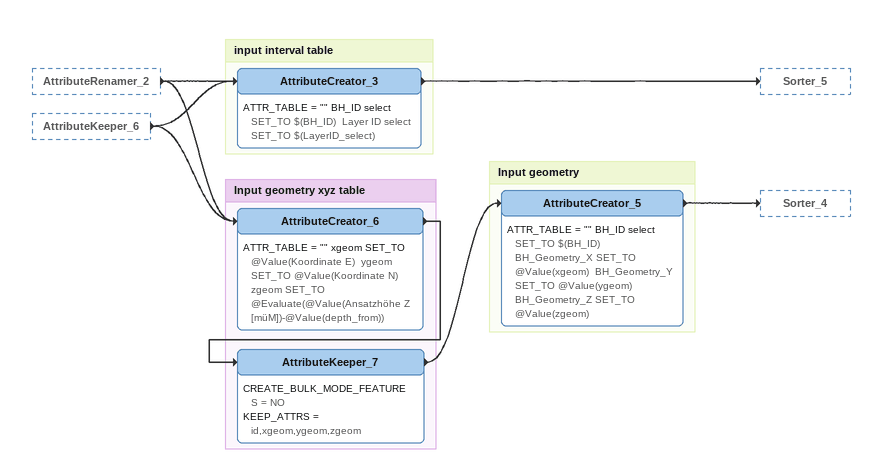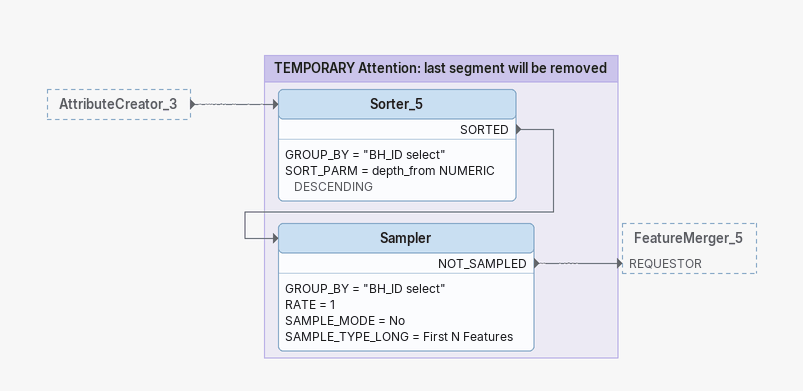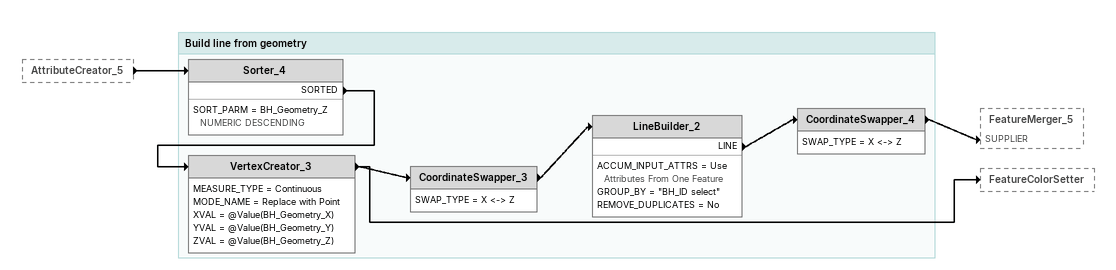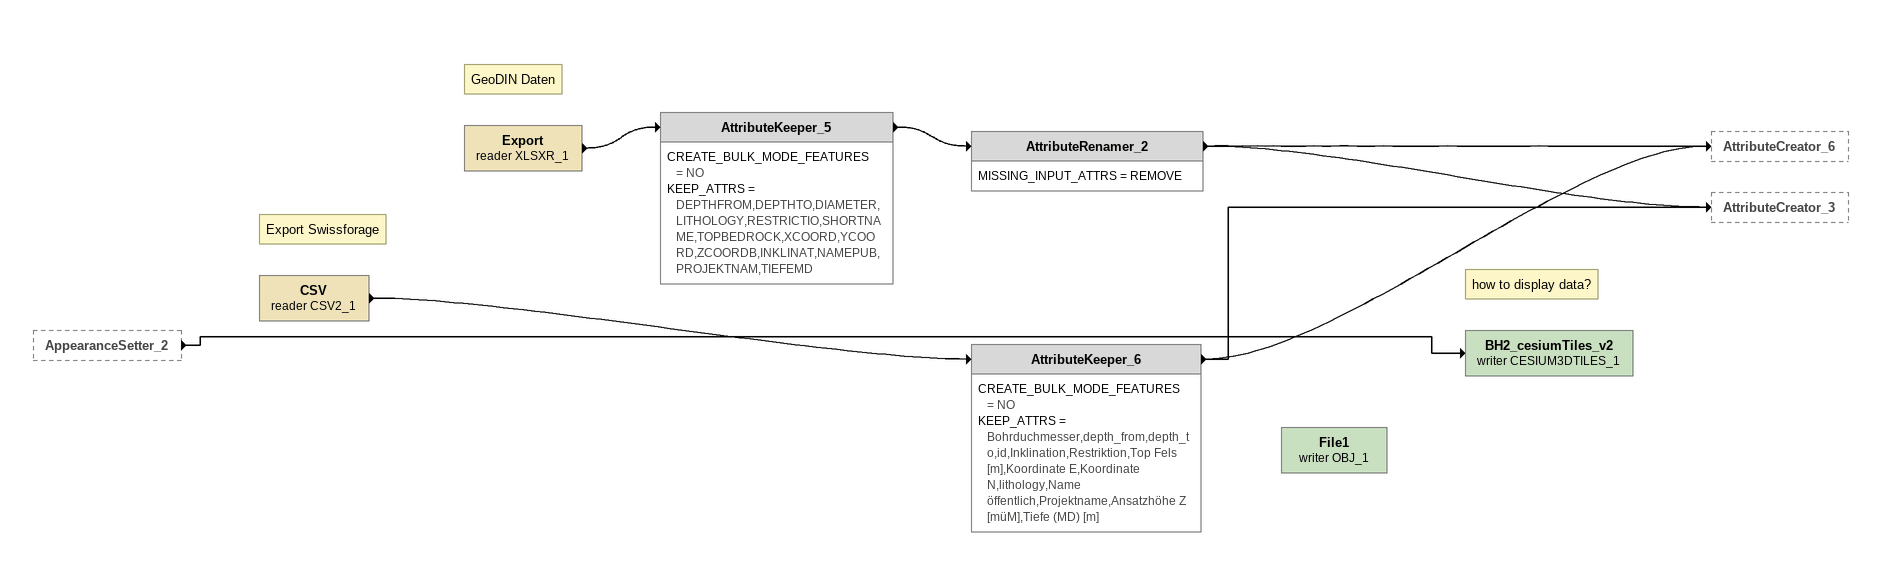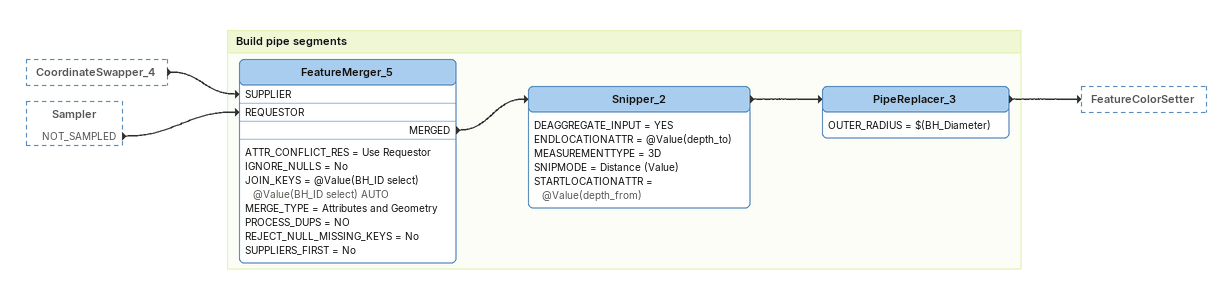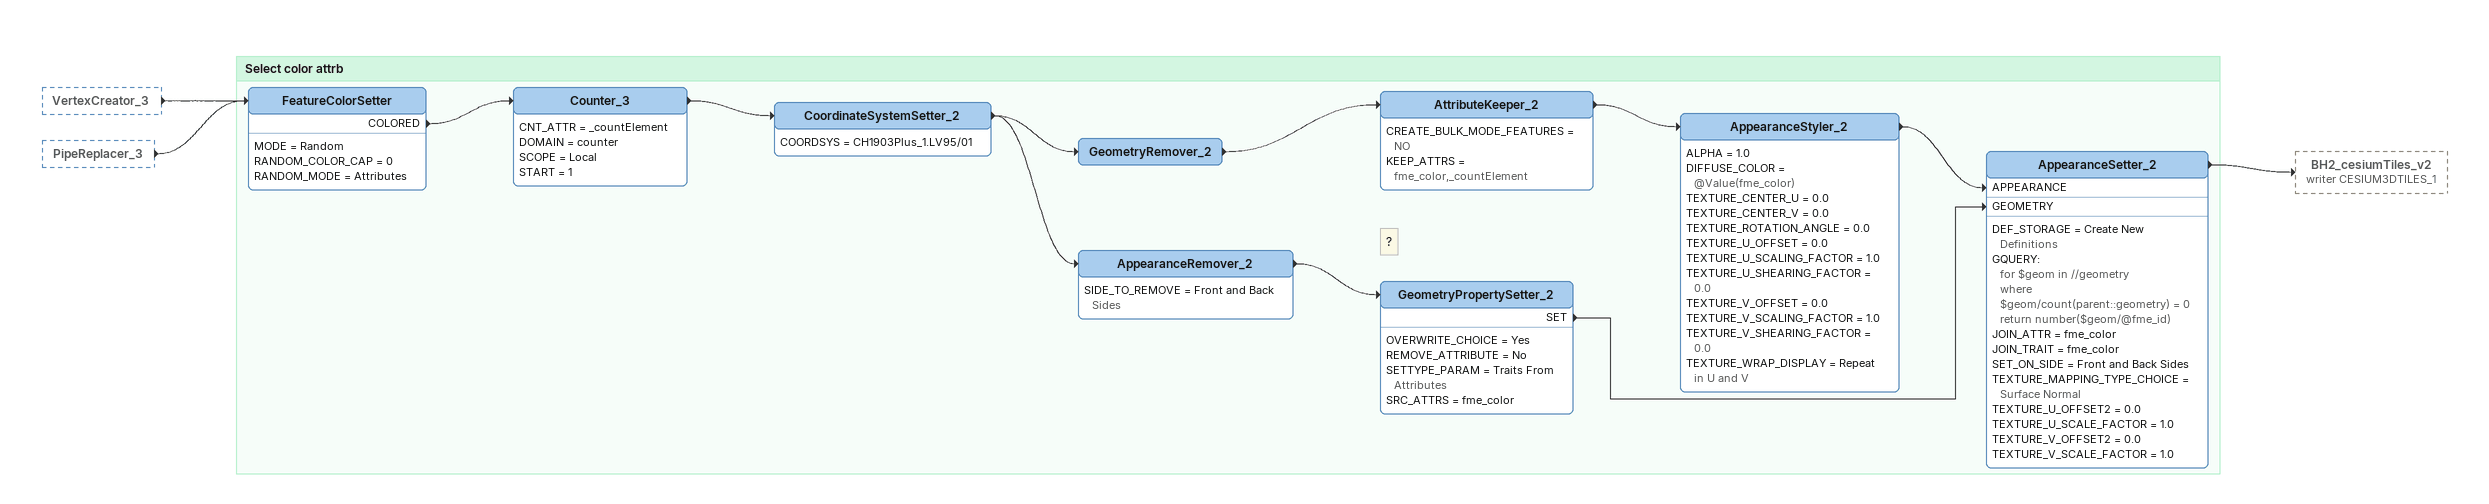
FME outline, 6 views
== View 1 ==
AttributeRenamer_2 [outside]
    -> AttributeCreator_6
    -> AttributeCreator_3
AttributeKeeper_6 [outside]
    -> AttributeCreator_6
    -> AttributeCreator_3

Bookmark: input interval table
AttributeCreator_3
    ATTR_TABLE = "" BH_ID select SET_TO $(BH_ID)  Layer ID select SET_TO $(LayerID_select)
    -> Sorter_5

Bookmark: Input geometry xyz table
AttributeCreator_6
    ATTR_TABLE = "" xgeom SET_TO @Value(Koordinate E)  ygeom SET_TO @Value(Koordinate N)  zgeom SET_TO @Evaluate(@Value(Ansatzhöhe Z [müM])-@Value(depth_from))
    -> AttributeKeeper_7
AttributeKeeper_7
    CREATE_BULK_MODE_FEATURES = NO
    KEEP_ATTRS = id,xgeom,ygeom,zgeom
    -> AttributeCreator_5

Bookmark: Input geometry
AttributeCreator_5
    ATTR_TABLE = "" BH_ID select SET_TO $(BH_ID)  BH_Geometry_X SET_TO @Value(xgeom)  BH_Geometry_Y SET_TO @Value(ygeom)  BH_Geometry_Z SET_TO @Value(zgeom)
    -> Sorter_4

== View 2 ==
AttributeCreator_3 [outside]
    -> Sorter_5

Bookmark: TEMPORARY Attention: last segment will be removed
Sorter_5
    GROUP_BY = "BH_ID select"
    SORT_PARM = depth_from NUMERIC DESCENDING
    SORTED -> Sampler
Sampler
    GROUP_BY = "BH_ID select"
    RATE = 1
    SAMPLE_MODE = No
    SAMPLE_TYPE_LONG = First N Features
    NOT_SAMPLED -> FeatureMerger_5 [REQUESTOR]

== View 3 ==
AttributeCreator_5 [outside]
    -> Sorter_4

Bookmark: Build line from geometry
Sorter_4
    SORT_PARM = BH_Geometry_Z NUMERIC DESCENDING
    SORTED -> VertexCreator_3
VertexCreator_3
    MEASURE_TYPE = Continuous
    MODE_NAME = Replace with Point
    XVAL = @Value(BH_Geometry_X)
    YVAL = @Value(BH_Geometry_Y)
    ZVAL = @Value(BH_Geometry_Z)
    -> FeatureColorSetter
    -> CoordinateSwapper_3
CoordinateSwapper_3
    SWAP_TYPE = X <-> Z
    -> LineBuilder_2
LineBuilder_2
    ACCUM_INPUT_ATTRS = Use Attributes From One Feature
    GROUP_BY = "BH_ID select"
    REMOVE_DUPLICATES = No
    LINE -> CoordinateSwapper_4
CoordinateSwapper_4
    SWAP_TYPE = X <-> Z
    -> FeatureMerger_5 [SUPPLIER]

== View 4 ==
AppearanceSetter_2 [outside]
    -> BH2_cesiumTiles_v2 (writer CESIUM3DTILES_1)
Note: Export Swissforage
CSV (reader CSV2_1)
    -> AttributeKeeper_6
AttributeKeeper_6
    CREATE_BULK_MODE_FEATURES = NO
    KEEP_ATTRS = Bohrduchmesser,depth_from,depth_to,id,Inklination,Restriktion,Top Fels [m],Koordinate E,Koordinate N,lithology,Name öffentlich,Projektname,Ansatzhöhe Z [müM],Tiefe (MD) [m]
    -> AttributeCreator_6
    -> AttributeCreator_3
Note: GeoDIN Daten
Export (reader XLSXR_1)
    -> AttributeKeeper_5
AttributeKeeper_5
    CREATE_BULK_MODE_FEATURES = NO
    KEEP_ATTRS = DEPTHFROM,DEPTHTO,DIAMETER,LITHOLOGY,RESTRICTIO,SHORTNAME,TOPBEDROCK,XCOORD,YCOORD,ZCOORDB,INKLINAT,NAMEPUB,PROJEKTNAM,TIEFEMD
    -> AttributeRenamer_2
AttributeRenamer_2
    MISSING_INPUT_ATTRS = REMOVE
    -> AttributeCreator_6
    -> AttributeCreator_3
Note: how to display data?
BH2_cesiumTiles_v2 (writer CESIUM3DTILES_1)
File1 (writer OBJ_1)

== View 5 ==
CoordinateSwapper_4 [outside]
    -> FeatureMerger_5 [SUPPLIER]
Sampler [outside]
    NOT_SAMPLED -> FeatureMerger_5 [REQUESTOR]

Bookmark: Build pipe segments
FeatureMerger_5
    ATTR_CONFLICT_RES = Use Requestor
    IGNORE_NULLS = No
    JOIN_KEYS = @Value(BH_ID select) @Value(BH_ID select) AUTO
    MERGE_TYPE = Attributes and Geometry
    PROCESS_DUPS = NO
    REJECT_NULL_MISSING_KEYS = No
    SUPPLIERS_FIRST = No
    MERGED -> Snipper_2
Snipper_2
    DEAGGREGATE_INPUT = YES
    ENDLOCATIONATTR = @Value(depth_to)
    MEASUREMENTTYPE = 3D
    SNIPMODE = Distance (Value)
    STARTLOCATIONATTR = @Value(depth_from)
    -> PipeReplacer_3
PipeReplacer_3
    OUTER_RADIUS = $(BH_Diameter)
    -> FeatureColorSetter

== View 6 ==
VertexCreator_3 [outside]
    -> FeatureColorSetter
PipeReplacer_3 [outside]
    -> FeatureColorSetter

Bookmark: Select color attrb
FeatureColorSetter
    MODE = Random
    RANDOM_COLOR_CAP = 0
    RANDOM_MODE = Attributes
    COLORED -> Counter_3
Counter_3
    CNT_ATTR = _countElement
    DOMAIN = counter
    SCOPE = Local
    START = 1
    -> CoordinateSystemSetter_2
CoordinateSystemSetter_2
    COORDSYS = CH1903Plus_1.LV95/01
    -> AppearanceRemover_2
    -> GeometryRemover_2
GeometryRemover_2
    -> AttributeKeeper_2
AttributeKeeper_2
    CREATE_BULK_MODE_FEATURES = NO
    KEEP_ATTRS = fme_color,_countElement
    -> AppearanceStyler_2
AppearanceStyler_2
    ALPHA = 1.0
    DIFFUSE_COLOR = @Value(fme_color)
    TEXTURE_CENTER_U = 0.0
    TEXTURE_CENTER_V = 0.0
    TEXTURE_ROTATION_ANGLE = 0.0
    TEXTURE_U_OFFSET = 0.0
    TEXTURE_U_SCALING_FACTOR = 1.0
    TEXTURE_U_SHEARING_FACTOR = 0.0
    TEXTURE_V_OFFSET = 0.0
    TEXTURE_V_SCALING_FACTOR = 1.0
    TEXTURE_V_SHEARING_FACTOR = 0.0
    TEXTURE_WRAP_DISPLAY = Repeat in U and V
    -> AppearanceSetter_2 [APPEARANCE]
AppearanceRemover_2
    SIDE_TO_REMOVE = Front and Back Sides
    -> GeometryPropertySetter_2
Note: ?
GeometryPropertySetter_2
    OVERWRITE_CHOICE = Yes
    REMOVE_ATTRIBUTE = No
    SETTYPE_PARAM = Traits From Attributes
    SRC_ATTRS = fme_color
    SET -> AppearanceSetter_2 [GEOMETRY]
AppearanceSetter_2
    DEF_STORAGE = Create New Definitions
    GQUERY:
      for $geom in //geometry
      where $geom/count(parent::geometry) = 0
      return number($geom/@fme_id)
    JOIN_ATTR = fme_color
    JOIN_TRAIT = fme_color
    SET_ON_SIDE = Front and Back Sides
    TEXTURE_MAPPING_TYPE_CHOICE = Surface Normal
    TEXTURE_U_OFFSET2 = 0.0
    TEXTURE_U_SCALE_FACTOR = 1.0
    TEXTURE_V_OFFSET2 = 0.0
    TEXTURE_V_SCALE_FACTOR = 1.0
    -> BH2_cesiumTiles_v2 (writer CESIUM3DTILES_1)
